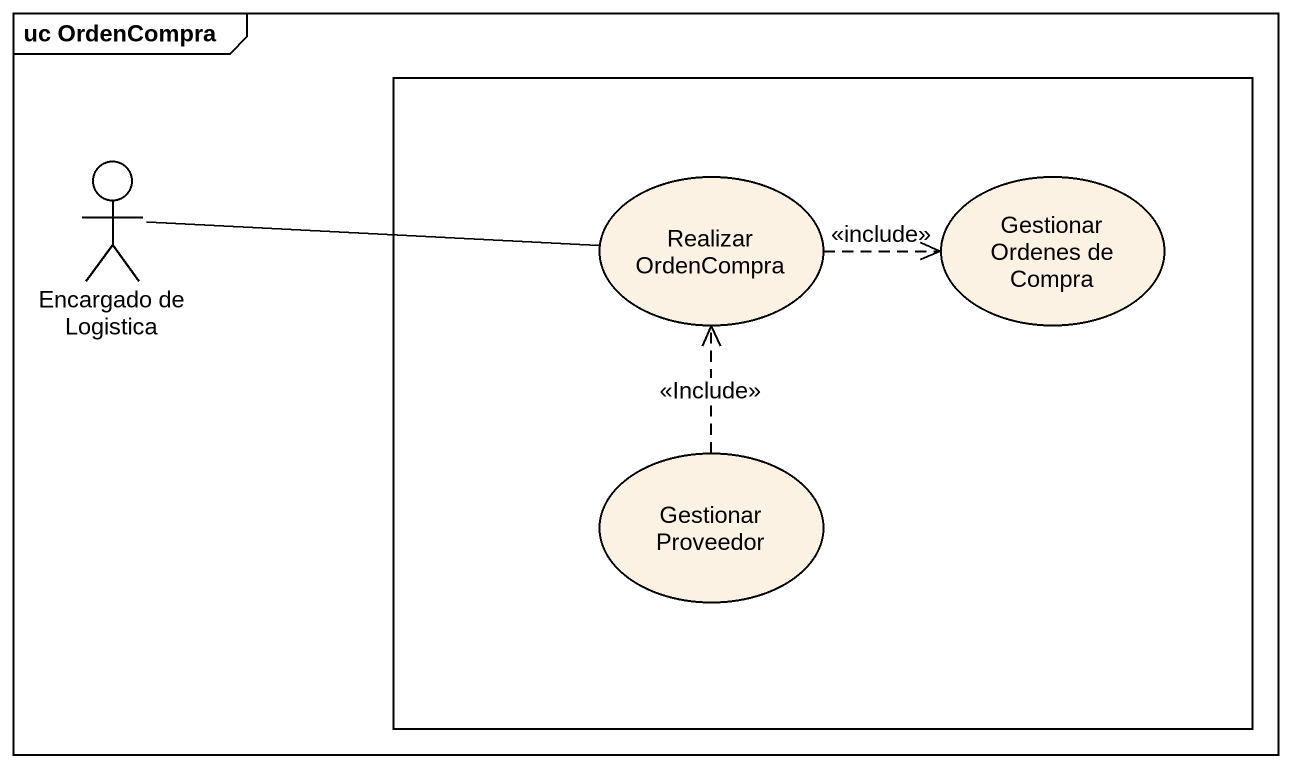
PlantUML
@startuml
mainframe uc OrdenCompra
rectangle " " as rectangle1 {
  usecase "Realizar OrdenCompra" as Realizar_OrdenCompra
  usecase "Gestionar Ordenes de Compra" as Gestionar_Ordenes_de_Compra
  usecase "Gestionar Proveedor" as Gestionar_Proveedor
}
actor "Encargado de Logistica" as Encargado_de_Logistica
Encargado_de_Logistica -right- Realizar_OrdenCompra
Realizar_OrdenCompra .right.> Gestionar_Ordenes_de_Compra : <<include>>
Gestionar_Proveedor .up.> Realizar_OrdenCompra : <<Include>>
@enduml
